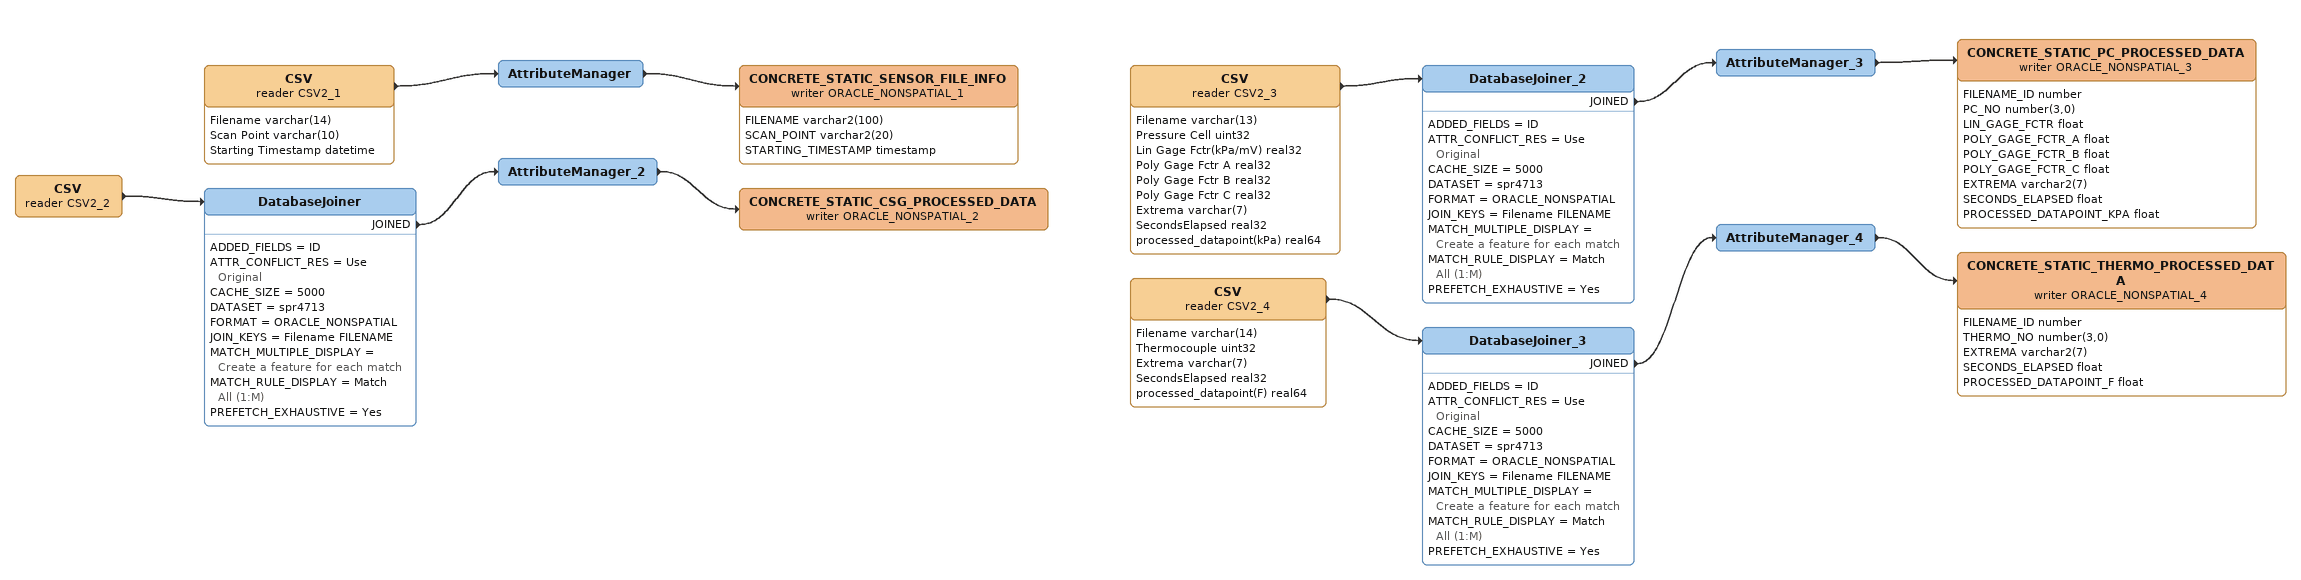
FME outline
CSV (reader CSV2_2)
    -> DatabaseJoiner
DatabaseJoiner
    ADDED_FIELDS = ID
    ATTR_CONFLICT_RES = Use Original
    CACHE_SIZE = 5000
    DATASET = spr4713
    FORMAT = ORACLE_NONSPATIAL
    JOIN_KEYS = Filename FILENAME
    MATCH_MULTIPLE_DISPLAY = Create a feature for each match
    MATCH_RULE_DISPLAY = Match All (1:M)
    PREFETCH_EXHAUSTIVE = Yes
    JOINED -> AttributeManager_2
AttributeManager_2
    -> CONCRETE_STATIC_CSG_PROCESSED_DATA (writer ORACLE_NONSPATIAL_2)
CONCRETE_STATIC_CSG_PROCESSED_DATA (writer ORACLE_NONSPATIAL_2)
CSV (reader CSV2_1)
    attributes: Filename varchar(14), Scan Point varchar(10), Starting Timestamp datetime
    -> AttributeManager
AttributeManager
    -> CONCRETE_STATIC_SENSOR_FILE_INFO (writer ORACLE_NONSPATIAL_1)
CONCRETE_STATIC_SENSOR_FILE_INFO (writer ORACLE_NONSPATIAL_1)
    attributes: FILENAME varchar2(100), SCAN_POINT varchar2(20), STARTING_TIMESTAMP timestamp
CSV (reader CSV2_3)
    attributes: Filename varchar(13), Pressure Cell uint32, Lin Gage Fctr(kPa/mV) real32, Poly Gage Fctr A real32, Poly Gage Fctr B real32, Poly Gage Fctr C real32, Extrema varchar(7), SecondsElapsed real32, processed_datapoint(kPa) real64
    -> DatabaseJoiner_2
DatabaseJoiner_2
    ADDED_FIELDS = ID
    ATTR_CONFLICT_RES = Use Original
    CACHE_SIZE = 5000
    DATASET = spr4713
    FORMAT = ORACLE_NONSPATIAL
    JOIN_KEYS = Filename FILENAME
    MATCH_MULTIPLE_DISPLAY = Create a feature for each match
    MATCH_RULE_DISPLAY = Match All (1:M)
    PREFETCH_EXHAUSTIVE = Yes
    JOINED -> AttributeManager_3
AttributeManager_3
    -> CONCRETE_STATIC_PC_PROCESSED_DATA (writer ORACLE_NONSPATIAL_3)
CONCRETE_STATIC_PC_PROCESSED_DATA (writer ORACLE_NONSPATIAL_3)
    attributes: FILENAME_ID number, PC_NO number(3,0), LIN_GAGE_FCTR float, POLY_GAGE_FCTR_A float, POLY_GAGE_FCTR_B float, POLY_GAGE_FCTR_C float, EXTREMA varchar2(7), SECONDS_ELAPSED float, PROCESSED_DATAPOINT_KPA float
CSV (reader CSV2_4)
    attributes: Filename varchar(14), Thermocouple uint32, Extrema varchar(7), SecondsElapsed real32, processed_datapoint(F) real64
    -> DatabaseJoiner_3
DatabaseJoiner_3
    ADDED_FIELDS = ID
    ATTR_CONFLICT_RES = Use Original
    CACHE_SIZE = 5000
    DATASET = spr4713
    FORMAT = ORACLE_NONSPATIAL
    JOIN_KEYS = Filename FILENAME
    MATCH_MULTIPLE_DISPLAY = Create a feature for each match
    MATCH_RULE_DISPLAY = Match All (1:M)
    PREFETCH_EXHAUSTIVE = Yes
    JOINED -> AttributeManager_4
AttributeManager_4
    -> CONCRETE_STATIC_THERMO_PROCESSED_DATA (writer ORACLE_NONSPATIAL_4)
CONCRETE_STATIC_THERMO_PROCESSED_DATA (writer ORACLE_NONSPATIAL_4)
    attributes: FILENAME_ID number, THERMO_NO number(3,0), EXTREMA varchar2(7), SECONDS_ELAPSED float, PROCESSED_DATAPOINT_F float
